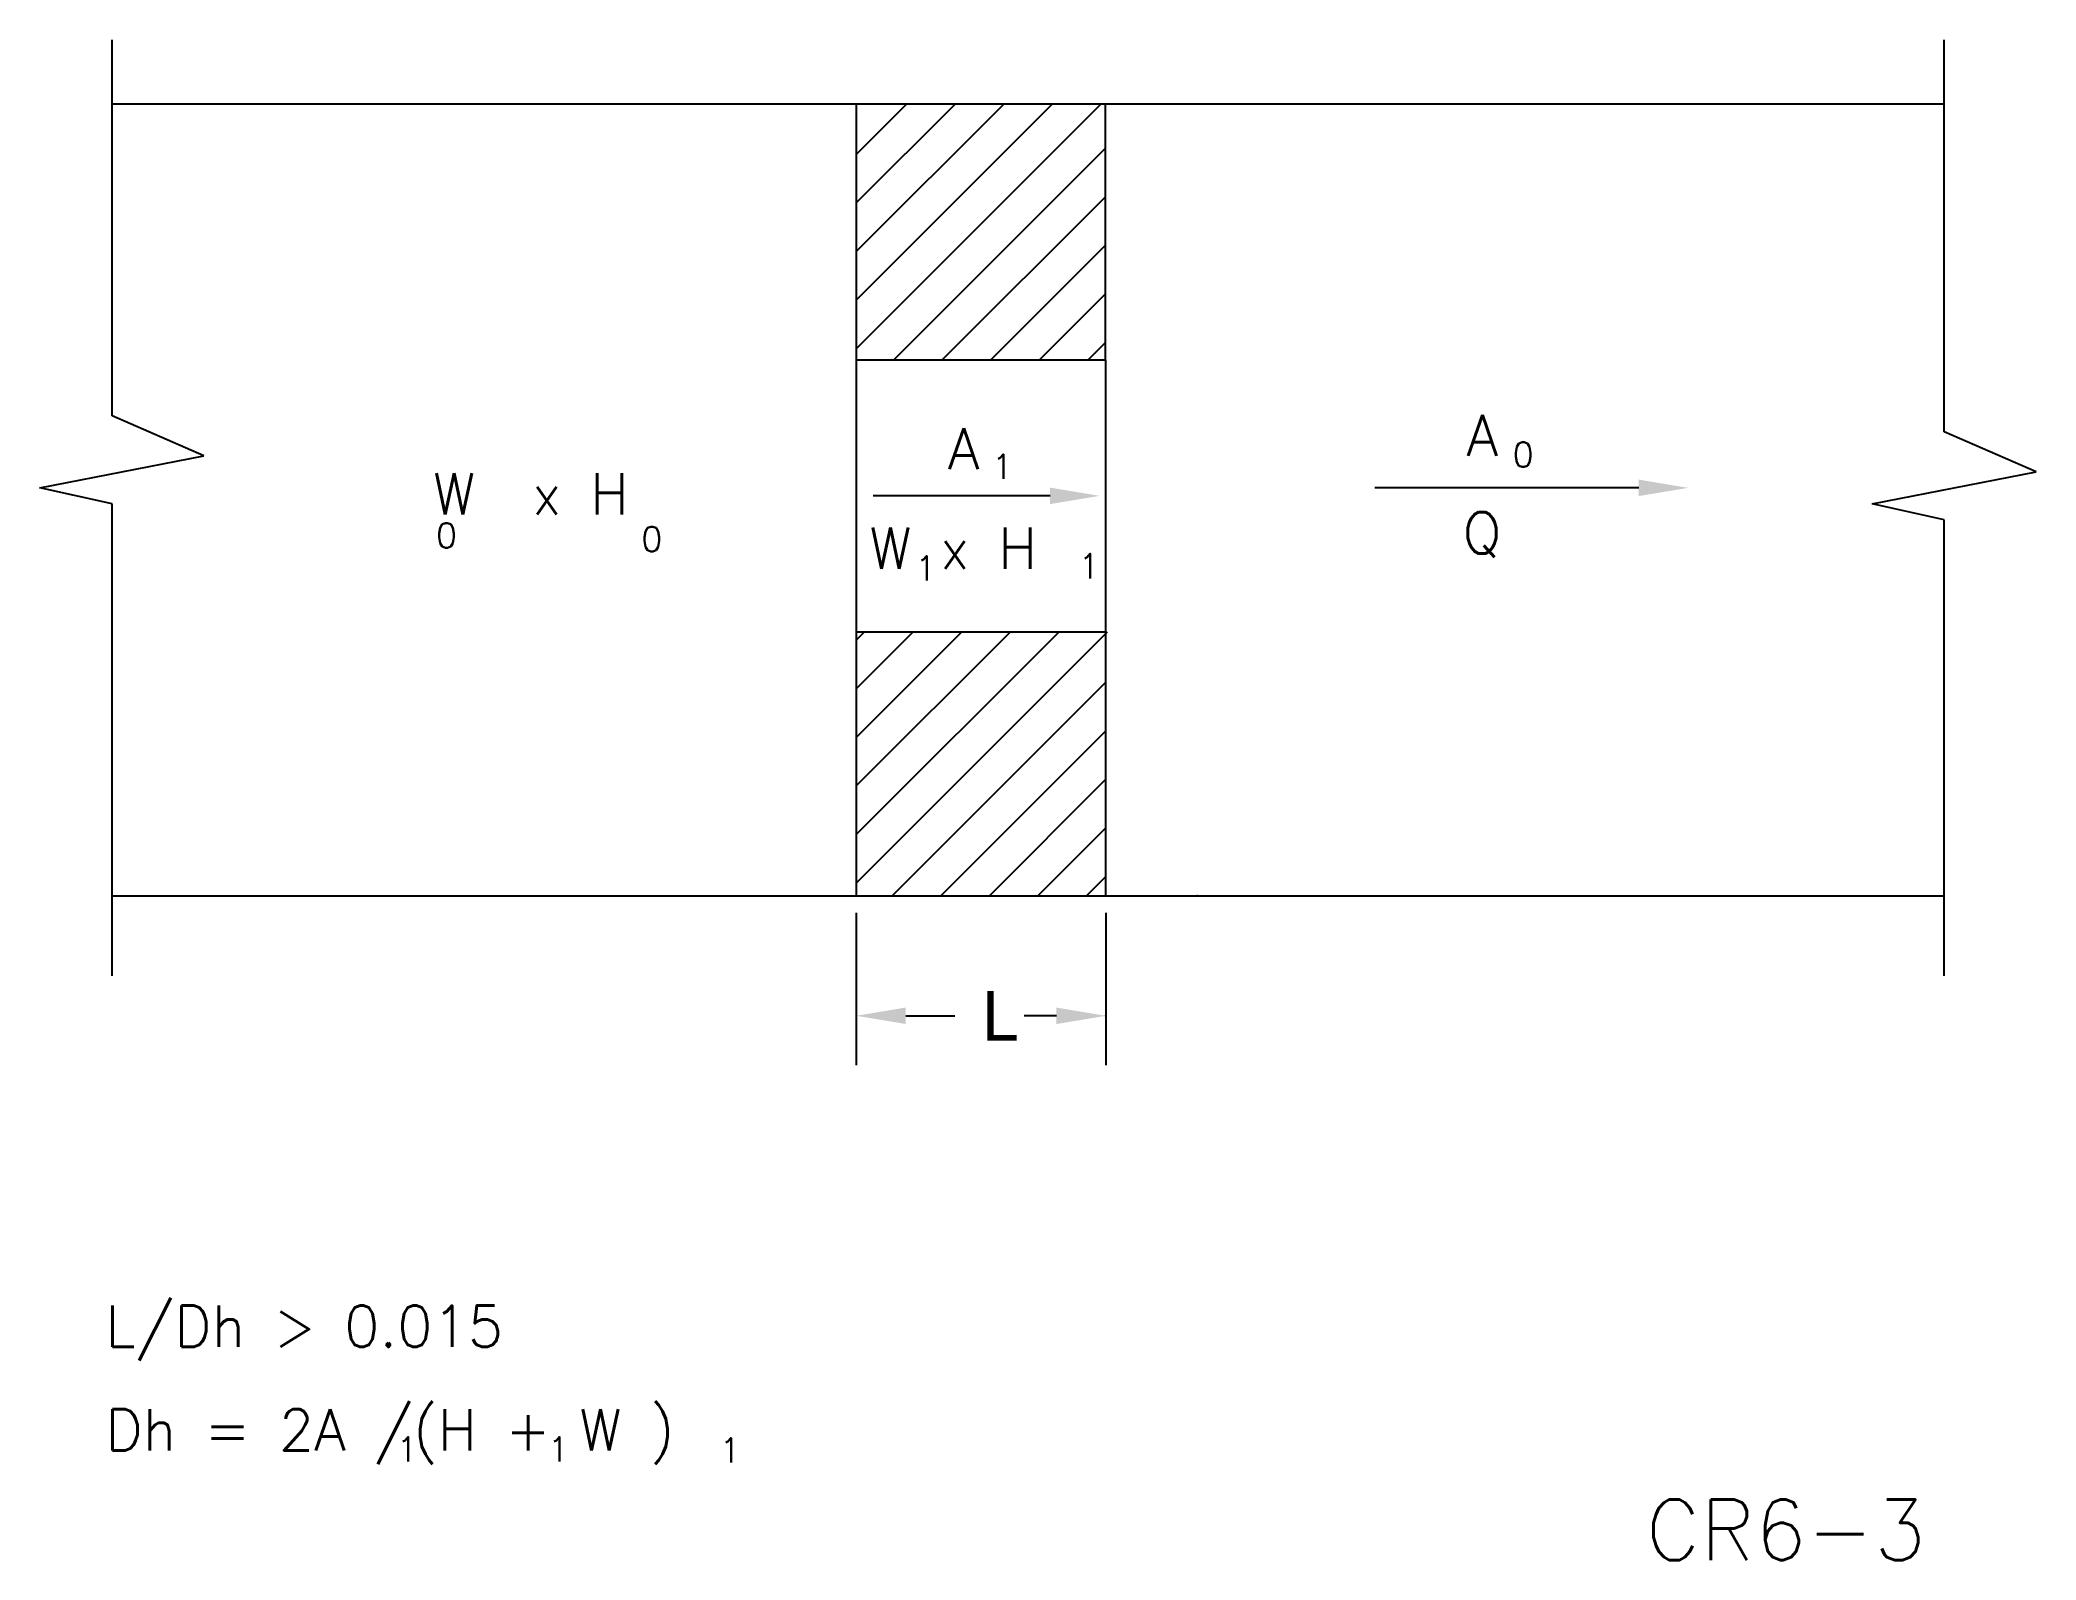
# Model space of a CAD drawing. Extents: x 2.2 to 9.46, y 1.26 to 6.79.
import ezdxf
from ezdxf.enums import TextEntityAlignment as Align

# ---------------------------------------------------------------- set-up
doc = ezdxf.new("R2010")
doc.units = 0
doc.header["$MEASUREMENT"] = 0
doc.layers.get('0').update_dxf_attribs({"linetype": 'CONTINUOUS'})
doc.layers.add('ALT', color=7, linetype='CONTINUOUS')
doc.layers.add('NUMBER', color=7, linetype='CONTINUOUS')
doc.styles.add('ROMANS', font='romans')

msp = doc.modelspace()

# ---------------------------------------------------------------- linework, layer by layer
for p, q in [((2.4649, 5.4267), (2.4649, 6.7949)), ((9.129, 5.3685), (9.129, 6.7949)), ((2.4649, 6.562), (5.1955, 6.562)), ((5.1717, 6.562), (5.1717, 4.6408)), ((5.1955, 6.562), (6.4113, 6.562)), ((6.0784, 5.6305), (6.0784, 6.562)), ((6.4113, 6.562), (9.129, 6.562)), ((5.1717, 5.6305), (6.0784, 5.6305)), ((6.0784, 5.6305), (6.0784, 4.6117)), ((2.7986, 5.2812), (2.4649, 5.4267)), ((9.4627, 5.223), (9.129, 5.3685)), ((2.2026, 5.1647), (2.7986, 5.2812)), ((2.4649, 5.1065), (2.2026, 5.1647)), ((7.3956, 5.1647), (7.0573, 5.1647)), ((8.0179, 5.1647), (7.3956, 5.1647)), ((8.8667, 5.1065), (9.4627, 5.223)), ((2.4649, 3.3891), (2.4649, 5.1065)), ((5.1709, 5.1356), (5.1709, 5.1356)), ((5.8765, 5.1356), (5.2328, 5.1356)), ((9.129, 5.0483), (8.8667, 5.1065)), ((9.129, 3.3891), (9.129, 5.0483)), ((5.1717, 4.6408), (6.0784, 4.6408)), ((5.1717, 4.6408), (5.1717, 3.6801)), ((6.0784, 4.6408), (6.0784, 3.6801)), ((2.4649, 3.6801), (5.1717, 3.6801)), ((5.1717, 3.6801), (6.4113, 3.6801)), ((6.4113, 3.6801), (9.129, 3.6801))]:
    msp.add_line(p, q)
at = {"color": 0}
for p, q in [((5.1717, 5.671), (6.0627, 6.562)), ((5.1717, 5.8478), (5.8859, 6.562)), ((5.1717, 6.0246), (5.7091, 6.562)), ((5.1717, 6.2014), (5.5323, 6.562)), ((5.1717, 6.3781), (5.3555, 6.562)), ((5.3079, 5.6305), (6.0784, 6.401)), ((5.4847, 5.6305), (6.0784, 6.2242)), ((5.6615, 5.6305), (6.0784, 6.0474)), ((5.8383, 5.6305), (6.0784, 5.8707)), ((6.015, 5.6305), (6.0784, 5.6939)), ((5.1717, 3.7265), (6.086, 4.6408)), ((5.1717, 3.9033), (5.9092, 4.6408)), ((5.1717, 4.08), (5.7324, 4.6408)), ((5.1717, 4.2568), (5.5556, 4.6408)), ((5.1717, 4.4336), (5.3789, 4.6408)), ((5.1717, 4.6104), (5.2021, 4.6408)), ((5.3021, 3.6801), (6.0784, 4.4565)), ((5.4789, 3.6801), (6.0784, 4.2797)), ((5.6557, 3.6801), (6.0784, 4.1029)), ((5.8325, 3.6801), (6.0784, 3.9261)), ((6.0092, 3.6801), (6.0784, 3.7493))]:
    msp.add_line(p, q, dxfattribs=at)
at = {"color": 0, "linetype": 'ByBlock'}
for p, q in [((5.1717, 3.6176), (5.1717, 3.0635)), ((6.0796, 3.6176), (6.0796, 3.0635)), ((5.3517, 3.2435), (5.5297, 3.2435)), ((5.8996, 3.2435), (5.7818, 3.2435))]:
    msp.add_line(p, q, dxfattribs=at)
for points in [[(5.8765, 5.1656), (5.8765, 5.1056), (6.0565, 5.1356)], [(8.0179, 5.1947), (8.0179, 5.1347), (8.1979, 5.1647)]]:
    msp.add_solid(points)
for points in [[(5.3517, 3.2135), (5.3517, 3.2735), (5.1717, 3.2435)], [(5.8996, 3.2135), (5.8996, 3.2735), (6.0796, 3.2435)]]:
    msp.add_solid(points, dxfattribs=at)
at = {"layer": 'NUMBER', "color": 0, "linetype": 'ByBlock'}
for p in [(5.1717, 3.6801), (6.4113, 3.6801), (6.0796, 3.2435)]:
    msp.add_point(p, dxfattribs=at)

# ---------------------------------------------------------------- texts
at = {"style": 'ROMANS'}
for s, height, p in [('A', 0.15, (5.5047, 5.2322)), ('A', 0.15, (7.3913, 5.2809)), ('0', 0.09, (7.5587, 5.2408)), ('1', 0.09, (5.6642, 5.197)), ('0', 0.09, (3.6429, 4.9467)), ('0', 0.09, (4.3897, 4.9333)), ('W x H', 0.15, (5.2186, 4.8705)), ('Q', 0.15, (7.3767, 4.9262)), ('1', 0.09, (5.3855, 4.8272)), ('1', 0.09, (5.9804, 4.8353))]:
    msp.add_text(s, height=height, dxfattribs=at).set_placement(p)
msp.add_text('W  x H', height=0.15, dxfattribs=at).set_placement((4.3453, 5.1431), align=Align.MIDDLE_RIGHT)
at = {"color": 0, "linetype": 'ByBlock'}
msp.add_text('L', height=0.18, dxfattribs=at).set_placement((5.6287, 3.1535))
at = {"layer": 'ALT', "style": 'ROMANS'}
for s, height, p in [('L/Dh > 0.015', 0.15, (2.4414, 2.0386)), ('Dh = 2A /(H + W )', 0.15, (2.4414, 1.6619)), ('1', 0.09, (3.4997, 1.6211)), ('1', 0.09, (4.05, 1.6211)), ('  1', 0.09, (4.5507, 1.6175))]:
    msp.add_text(s, height=height, dxfattribs=at).set_placement(p)
at = {"layer": 'NUMBER', "style": 'ROMANS'}
msp.add_text('CR6-3', height=0.22, dxfattribs=at).set_placement((8.0435, 1.2627))

doc.saveas('drawing.dxf')
